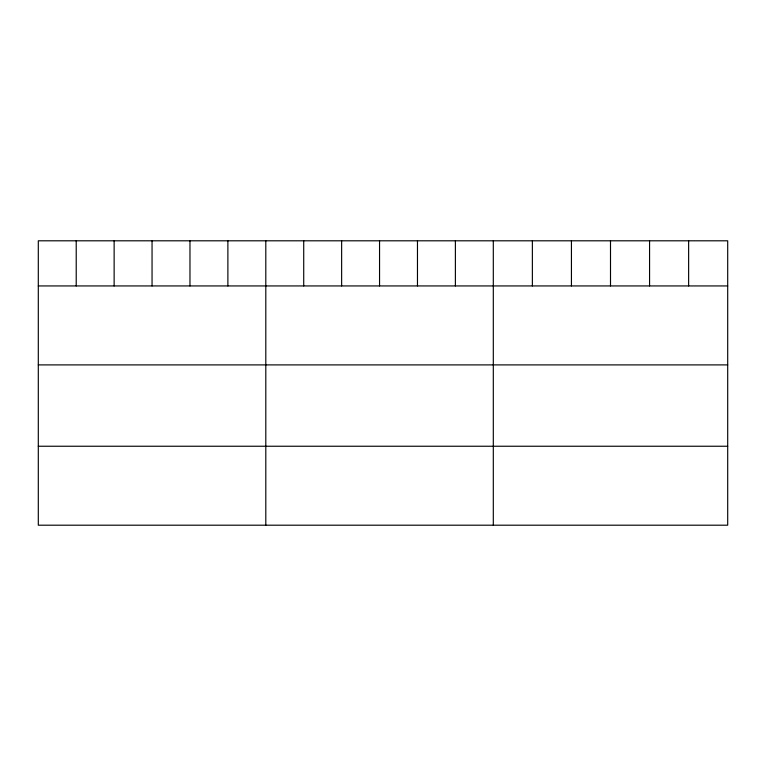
<?xml version="1.0" encoding="UTF-8"?>
<svg xmlns="http://www.w3.org/2000/svg" width="766" height="766" viewBox="0 0 766 766"><rect width="100%" height="100%" fill="white"/><g stroke="black" fill="none" stroke-linecap="round" stroke-linejoin="round"><path stroke-width="1.15" d="M727.7 285.938L727.7 525.198L38.3 525.198L38.3 240.802L727.7 240.802L727.7 285.938L38.3 285.938M38.3 364.894L727.7 364.894M38.3 446.243L727.7 446.243M688.634 240.802L688.634 285.938M649.568 240.802L649.568 285.938M610.502 240.802L610.502 285.938M571.436 240.802L571.436 285.938M532.37 240.802L532.37 285.938M493.304 240.802L493.304 525.198M455.387 240.802L455.387 285.938M417.47 240.802L417.47 285.938M379.553 240.802L379.553 285.938M341.636 240.802L341.636 285.938M303.719 240.802L303.719 285.938M265.802 240.802L265.802 525.198M227.885 240.802L227.885 285.938M189.968 240.802L189.968 285.938M152.051 240.802L152.051 285.938M114.134 240.802L114.134 285.938M76.217 240.802L76.217 285.938"/></g></svg>
